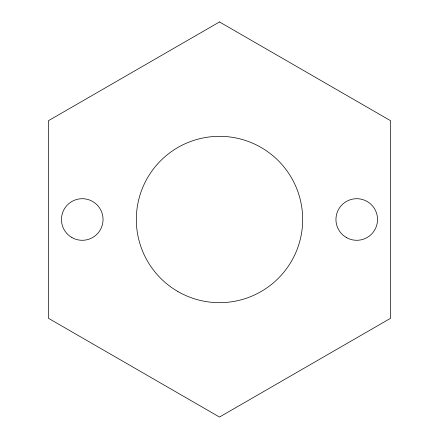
<?xml version="1.0" encoding="UTF-8"?>
<svg xmlns="http://www.w3.org/2000/svg" width="439" height="439" viewBox="0 0 439 439"><rect width="100%" height="100%" fill="white"/><g stroke="black" fill="none" stroke-linecap="round" stroke-linejoin="round"><path stroke-width="0.66" d="M219.5 21.95L48.416 120.725L48.416 318.275L219.5 417.05L390.584 318.275L390.584 120.725L219.5 21.95M71.859 237.51A20.792 20.792 0 0 0 103.05 219.5A20.792 20.792 0 0 0 71.859 201.49A20.792 20.792 0 0 0 71.859 237.51M346.349 237.51A20.792 20.792 0 0 0 377.54 219.5A20.792 20.792 0 0 0 346.349 201.49A20.792 20.792 0 0 0 346.349 237.51M177.91 291.534A83.18 83.18 0 0 0 302.68 219.5A83.18 83.18 0 0 0 177.91 147.466A83.18 83.18 0 0 0 177.91 291.534"/></g></svg>
